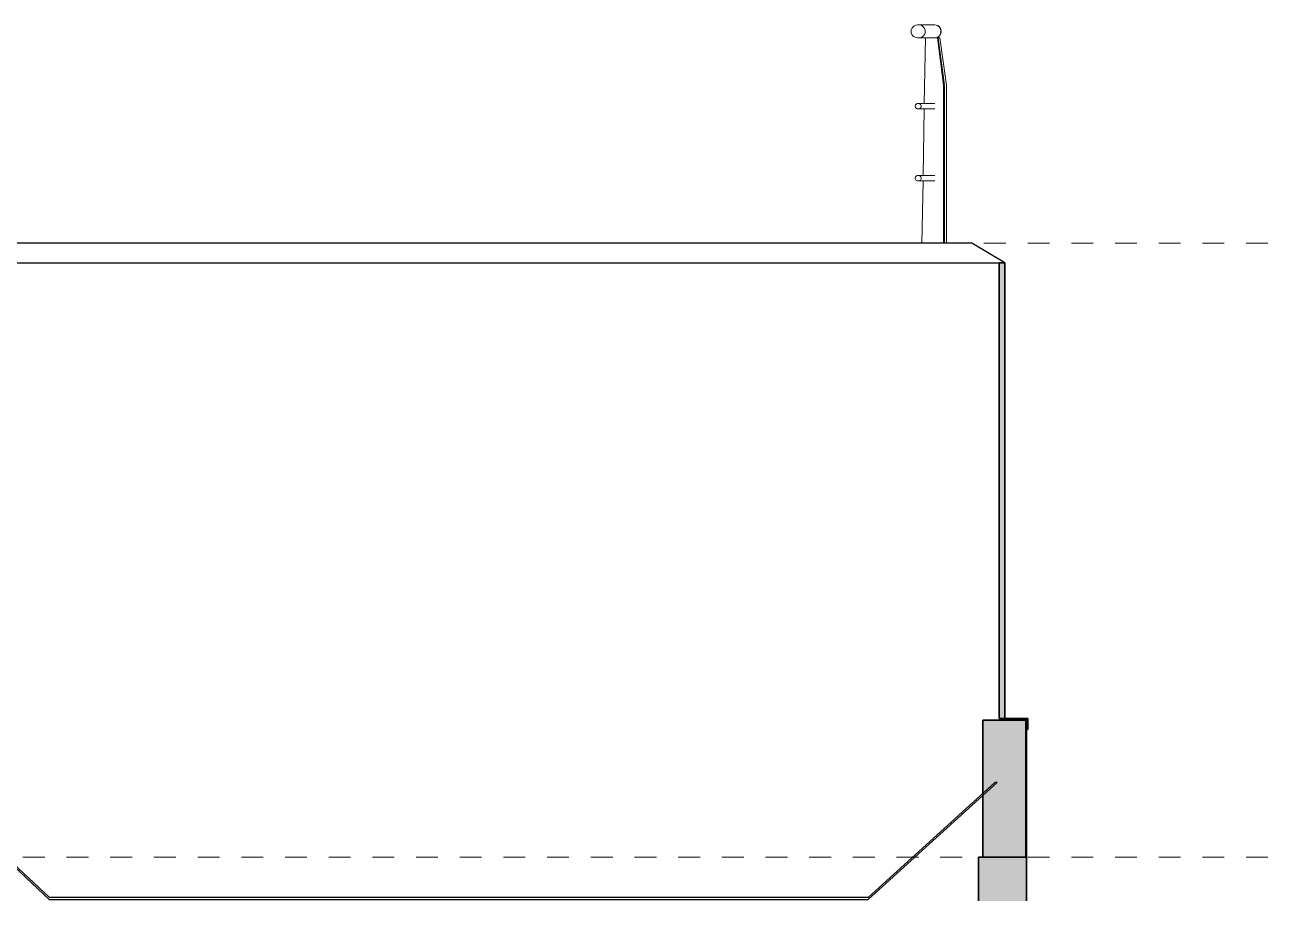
# Model space of a CAD drawing. Header units: metres. Extents: x -3 to 141, y -7 to 15.
# Drawn here: x 40.7 to 46.39, y -0.2 to 3.81 of the extents above; entities that cross this region are included whole.
import ezdxf

# ---------------------------------------------------------------- set-up
doc = ezdxf.new("R2010")
doc.units = ezdxf.units.M
doc.linetypes.add('Centre', pattern=[0.03175, 0.00635, -0.00475, 0.0159, -0.00475])
for name, color, linetype, lineweight in [('A-FLOR', 7, 'Continuous', 9), ('A-FLOR-HRAL', 7, 'Continuous', 9), ('A-FLOR-LEVL', 7, 'Continuous', 9), ('A-FLOR-PATT', 7, 'Continuous', 35), ('A-GENM', 7, 'Continuous', 9), ('A-WALL', 7, 'Continuous', 9), ('A-WALL-PATT', 7, 'Continuous', 35), ('I-WALL', 7, 'Continuous', 9)]:
    doc.layers.add(name, color=color, linetype=linetype, lineweight=lineweight)

# ---------------------------------------------------------------- blocks, each defined once
blk = doc.blocks.new('Generic Models 1 - Generic Models 1-2589847-Sección 02')
at = {"layer": 'A-GENM', "lineweight": 25}
for p, q in [((17.7681, 2.8125), (12.8768, 2.8125)), ((12.8768, 2.8125), (12.8768, 2.7225)), ((17.9181, 2.7225), (17.7681, 2.8125)), ((12.8768, 2.7225), (17.9181, 2.7225))]:
    blk.add_line(p, q, dxfattribs=at)
blk = doc.blocks.new('Railing - 50 x 12mm-V3-Sección 02')
at = {"layer": 'A-FLOR-HRAL'}
for p, q in [((17.6209, 3.7525), (17.6139, 3.7525)), ((17.651, 3.5368), (17.6209, 3.7525)), ((17.6517, 2.8125), (17.6517, 3.5246))]:
    blk.add_line(p, q, dxfattribs=at)
for start in [360, 0]:
    blk.add_arc((17.5517, 3.5246), 0.1, start, 7, dxfattribs=at)
blk = doc.blocks.new('Railing - Railing-2595904-Sección 02')
at = {"layer": 'A-FLOR-HRAL'}
for start, end in [(0, 75), (285, 0)]:
    blk.add_arc((17.5977, 3.7825), 0.03, start, end, dxfattribs=at)
blk.add_blockref('Railing - 50 x 12mm-V3-Sección 02', (0, 0))
blk = doc.blocks.new('Railing - 50 x 12mm-V4-Sección 02')
at = {"layer": 'A-FLOR-HRAL'}
for p, q in [((17.5548, 3.7525), (17.5498, 3.4523)), ((17.61, 3.7525), (17.5548, 3.7525)), ((17.6377, 3.5368), (17.61, 3.7525)), ((17.61, 3.7525), (17.6139, 3.7525)), ((17.6139, 3.7525), (17.6416, 3.5368)), ((17.6416, 3.5368), (17.6377, 3.5368)), ((17.6384, 2.8125), (17.6384, 3.5246)), ((17.6423, 3.5246), (17.6423, 2.8125)), ((17.5494, 3.4277), (17.5444, 3.1223)), ((17.544, 3.0977), (17.5392, 2.8125))]:
    blk.add_line(p, q, dxfattribs=at)
for centre in [(17.5463, 3.5246), (17.5502, 3.5246)]:
    blk.add_ellipse(centre, major_axis=(0, 0.1), ratio=0.920505, start_param=4.712389, end_param=4.834562, dxfattribs=at)
blk = doc.blocks.new('Railing - Railing-2595934-Sección 02')
at = {"layer": 'A-FLOR-HRAL'}
for p, q in [((17.5981, 3.8125), (17.522, 3.8125)), ((17.522, 3.7525), (17.5981, 3.7525)), ((17.5981, 3.4525), (17.522, 3.4525)), ((17.522, 3.4275), (17.5981, 3.4275)), ((17.5981, 3.1225), (17.522, 3.1225)), ((17.522, 3.0975), (17.5981, 3.0975))]:
    blk.add_line(p, q, dxfattribs=at)
at = {"layer": 'A-FLOR-HRAL', "flags": 128}
for points in [[(17.5546, 3.7825), (17.5536, 3.7897), (17.5508, 3.7964), (17.5464, 3.8024), (17.5405, 3.8072), (17.5335, 3.8106), (17.5259, 3.8123), (17.5181, 3.8123), (17.5104, 3.8106), (17.5035, 3.8072), (17.4976, 3.8024), (17.4931, 3.7964), (17.4903, 3.7897), (17.4894, 3.7825)], [(17.4894, 3.7825), (17.4903, 3.7753), (17.4931, 3.7686), (17.4976, 3.7626), (17.5035, 3.7578), (17.5104, 3.7544), (17.5181, 3.7527), (17.5259, 3.7527), (17.5335, 3.7544), (17.5405, 3.7578), (17.5464, 3.7626), (17.5508, 3.7686), (17.5536, 3.7753), (17.5546, 3.7825)], [(17.5356, 3.44), (17.5352, 3.443), (17.534, 3.4458), (17.5321, 3.4483), (17.5297, 3.4503), (17.5268, 3.4517), (17.5236, 3.4524), (17.5203, 3.4524), (17.5172, 3.4517), (17.5143, 3.4503), (17.5118, 3.4483), (17.51, 3.4458), (17.5088, 3.443), (17.5084, 3.44)], [(17.5084, 3.44), (17.5088, 3.437), (17.51, 3.4342), (17.5118, 3.4317), (17.5143, 3.4297), (17.5172, 3.4283), (17.5203, 3.4276), (17.5236, 3.4276), (17.5268, 3.4283), (17.5297, 3.4297), (17.5321, 3.4317), (17.534, 3.4342), (17.5352, 3.437), (17.5356, 3.44)], [(17.5356, 3.11), (17.5352, 3.113), (17.534, 3.1158), (17.5321, 3.1183), (17.5297, 3.1203), (17.5268, 3.1217), (17.5236, 3.1224), (17.5203, 3.1224), (17.5172, 3.1217), (17.5143, 3.1203), (17.5118, 3.1183), (17.51, 3.1158), (17.5088, 3.113), (17.5084, 3.11)], [(17.5084, 3.11), (17.5088, 3.107), (17.51, 3.1042), (17.5118, 3.1017), (17.5143, 3.0997), (17.5172, 3.0983), (17.5203, 3.0976), (17.5236, 3.0976), (17.5268, 3.0983), (17.5297, 3.0997), (17.5321, 3.1017), (17.534, 3.1042), (17.5352, 3.107), (17.5356, 3.11)]]:
    blk.add_lwpolyline(points, dxfattribs=at)
at = {"layer": 'A-FLOR-HRAL'}
for start_param, end_param in [(4.712389, 6.283185), (3.141593, 4.712389)]:
    blk.add_ellipse((17.5981, 3.7825), major_axis=(0, 0.03), ratio=0.920505, start_param=start_param, end_param=end_param, dxfattribs=at)
blk.add_blockref('Railing - 50 x 12mm-V4-Sección 02', (0, 0))
blk = doc.blocks.new('M_Estanque Alimentación-2 - M_Estanque Alimentación-2-3172306-Sección 02')
at = {"layer": 'A-GENM', "lineweight": 25}
for p, q in [((12.9833, 0.3419), (12.9733, 0.3419)), ((12.9733, 0.3419), (13.5436, -0.1931)), ((13.5446, -0.1847), (12.9833, 0.3419)), ((17.8728, 0.3419), (17.2925, -0.1847)), ((17.2932, -0.1931), (17.8828, 0.3419)), ((17.8828, 0.3419), (17.8728, 0.3419)), ((13.5436, -0.1931), (17.2932, -0.1931)), ((17.2925, -0.1847), (13.5446, -0.1847))]:
    blk.add_line(p, q, dxfattribs=at)

msp = doc.modelspace()

# ---------------------------------------------------------------- hatches: boundary and pattern name
at = {"layer": 'A-FLOR-PATT', "lineweight": 9, "true_color": 0x9a9a9a}
h = msp.add_hatch(color=253, dxfattribs=at)
h.paths.add_polyline_path([(21.2399, -0.2), (21.4399, -0.2), (21.4399, 0), (21.2399, 0), (21.2399, -0.0455)])
h.paths.add_polyline_path([(45.2836, -0.2), (45.2836, 0), (45.0636, 0), (45.0636, -0.2), (45.0853, -0.2)])
h.paths.add_polyline_path([(26.1869, -0.2), (37.0975, -0.2), (37.0975, 0), (26.1869, 0), (26.1869, -0.0455)])
h.paths.add_polyline_path([(40.2392, -0.2), (40.2392, 0), (39.2802, 0), (39.2802, -0.2), (40.0892, -0.2)])
at = {"layer": 'A-WALL-PATT', "lineweight": 9, "true_color": 0x9a9a9a}
for points in [[(45.2786, 0), (45.2786, 0.6279), (45.0836, 0.6279), (45.0836, 0), (45.0853, 0)], [(45.2867, 0.5854), (45.2887, 0.5854), (45.2887, 0.6354), (45.1836, 0.6354), (45.1836, 0.6334), (45.2867, 0.6334), (45.2867, 0.6203)]]:
    msp.add_hatch(color=253, dxfattribs=at).paths.add_polyline_path(points)
at = {"layer": 'I-WALL', "true_color": 0x9a9a9a}
for points in [[(45.1836, 0.6354), (45.1836, 2.7231), (45.1586, 2.7231), (45.1586, 0.6354)], [(45.2836, 0), (45.2836, 0.6279), (45.2786, 0.6279), (45.2786, 0)]]:
    msp.add_hatch(color=253, dxfattribs=at).paths.add_polyline_path(points)

# ---------------------------------------------------------------- linework, layer by layer
at = {"layer": 'A-FLOR', "lineweight": 35}
for p, q in [((45.2836, 0), (45.0636, 0)), ((45.0636, 0), (45.0636, -0.2)), ((45.2836, -0.2), (45.2836, 0))]:
    msp.add_line(p, q, dxfattribs=at)
at = {"layer": 'A-FLOR-LEVL', "color": 253, "linetype": 'Centre', "true_color": 0xaaaaaa}
for p, q in [((18.4887, 2.8125), (49.3746, 2.8125)), ((18.4887, 0), (49.3746, 0))]:
    msp.add_line(p, q, dxfattribs=at)
at = {"layer": 'A-WALL', "lineweight": 35}
for p, q in [((45.2887, 0.6354), (45.1836, 0.6354)), ((45.1836, 0.6354), (45.1836, 0.6334)), ((45.1836, 0.6334), (45.2867, 0.6334)), ((45.2867, 0.6334), (45.2867, 0.5854)), ((45.2887, 0.5854), (45.2887, 0.6354)), ((45.2867, 0.5854), (45.2887, 0.5854))]:
    msp.add_line(p, q, dxfattribs=at)
at = {"layer": 'A-WALL'}
msp.add_line((45.2786, 0.6279), (45.2786, 0), dxfattribs=at)
at = {"layer": 'I-WALL', "lineweight": 35}
for p, q in [((45.1586, 2.7231), (45.1586, 0.6354)), ((45.1836, 2.7231), (45.1586, 2.7231)), ((45.1836, 0.6354), (45.1836, 2.7231)), ((45.0836, 0.6279), (45.0836, 0)), ((45.2836, 0.6279), (45.0836, 0.6279)), ((45.1586, 0.6354), (45.1836, 0.6354)), ((45.2836, 0), (45.2836, 0.6279))]:
    msp.add_line(p, q, dxfattribs=at)

# ---------------------------------------------------------------- block references
at = {"layer": 'A-FLOR-HRAL'}
for name in ['Railing - Railing-2595934-Sección 02', 'Railing - Railing-2595904-Sección 02']:
    msp.add_blockref(name, (27.2655, 0), dxfattribs=at)
at = {"layer": 'A-GENM', "color": 8, "true_color": 0x808080}
for name in ['Generic Models 1 - Generic Models 1-2589847-Sección 02', 'M_Estanque Alimentación-2 - M_Estanque Alimentación-2-3172306-Sección 02']:
    msp.add_blockref(name, (27.2655, 0), dxfattribs=at)

doc.saveas('drawing.dxf')
